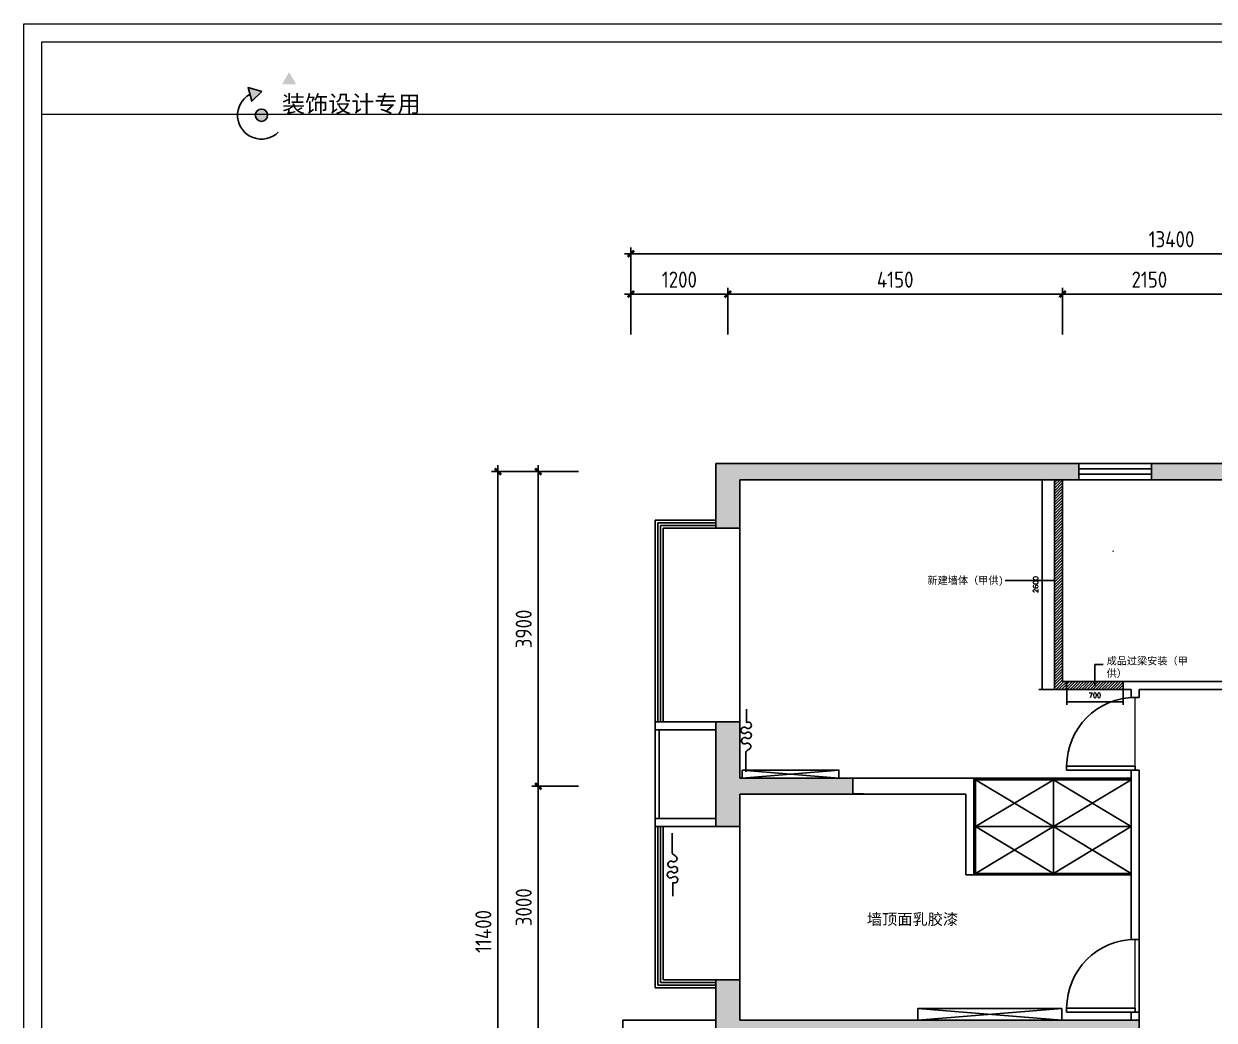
# Model space of a CAD drawing. Extents: x 643133 to 135659452, y -425133 to -387116.
# Drawn here: x 643133 to 657887, y -399467 to -387116 of the extents above; entities that cross this region are included whole.
import ezdxf

# ---------------------------------------------------------------- set-up
doc = ezdxf.new("R2010")
doc.units = 0
doc.header["$LTSCALE"] = 10
doc.header["$MEASUREMENT"] = 0
doc.linetypes.add('ACAD_ISO03W100', pattern=[30, 12, -18])
for name, color, linetype in [('30', 30, 'Continuous'), ('34', 34, 'Continuous'), ('38', 38, 'Continuous')]:
    doc.layers.add(name, color=color, linetype=linetype)
for name, color, linetype, lineweight in [('家具', 3, 'Continuous', 30), ('极细线', 250, 'Continuous', 9), ('窗线', 2, 'Continuous', 20)]:
    doc.layers.add(name, color=color, linetype=linetype, lineweight=lineweight)
doc.styles.add('ATT', font='')
doc.styles.get("Standard").update_dxf_attribs({"font": 'gbenor.shx', "bigfont": 'gbcbig.shx'})
doc.styles.add('STYLE1', font='')
doc.styles.add('外部标注', font='complex.shx')
doc.styles.get('ATT').set_extended_font_data('SimSun')
doc.styles.get('STYLE1').set_extended_font_data('SimSun')
doc.dimstyles.new('平面布局内部', dxfattribs={"dimtxt": 60, "dimasz": 20, "dimexe": 40, "dimexo": 0, "dimgap": 50, "dimtad": 1, "dimdec": 0, "dimzin": 0, "dimdsep": 46, "dimtxsty": '外部标注', "dimblk": 'ARCHTICK', "dimcen": 5, "dimclrt": 56, "dimadec": 0, "dimazin": 0, "dimtfac": 1, "dimtdec": 0, "dimtmove": 2, "dimatfit": 3, "dimldrblk": 'DOT', "dimfxl": 40, "dimtolj": 1, "dimtzin": 0, "dimarcsym": 0})

# ---------------------------------------------------------------- blocks, each defined once
blk = doc.blocks.new('_ArchTick')
at = {"color": 0, "linetype": 'ByBlock', "const_width": 0.4}
blk.add_lwpolyline([(-0.5, -0.5), (0.5, 0.5)], dxfattribs=at)
blk = doc.blocks.new('_Dot')
at = {"color": 0, "linetype": 'ByBlock', "lineweight": -2}
blk.add_line((-0.5, 0), (-1, 0), dxfattribs=at)
at = {"color": 0, "linetype": 'ByBlock', "const_width": 0.5}
blk.add_lwpolyline([(-0.25, 0, 1), (0.25, 0, 1)], format="xyb", close=True, dxfattribs=at)
blk = doc.blocks.new('*D315')
at = {"layer": '34', "color": 0, "lineweight": -2}
for p, q in [((655909, -392767), (655715, -392767)), ((655755, -395367), (655755, -392767)), ((655909, -395367), (655715, -395367))]:
    blk.add_line(p, q, dxfattribs=at)
at = {"layer": 'Defpoints', "color": 0}
for p in [(655755, -392767), (655909, -392767), (655909, -395367)]:
    blk.add_point(p, dxfattribs=at)
at = {"layer": '34', "color": 0, "lineweight": -2, "xscale": 20, "yscale": 20, "zscale": 20}
for p, rotation in [((655755, -392767), 90), ((655755, -395367), 270)]:
    blk.add_blockref('_ArchTick', p, dxfattribs=dict(at, rotation=rotation))
at = {"layer": '34', "color": 56, "insert": (655675, -394067), "char_height": 60, "attachment_point": 5, "rotation": 90, "style": '外部标注'}
blk.add_mtext('\\A1;2600', dxfattribs=at)
blk = doc.blocks.new('*D424')
at = {"layer": '34', "color": 0, "lineweight": -2}
for p, q in [((656059, -395367), (656059, -395559)), ((656759, -395367), (656759, -395559)), ((656059, -395519), (656759, -395519))]:
    blk.add_line(p, q, dxfattribs=at)
at = {"layer": 'Defpoints', "color": 0}
for p in [(656059, -395367), (656759, -395367), (656759, -395519)]:
    blk.add_point(p, dxfattribs=at)
at = {"layer": '34', "color": 0, "lineweight": -2, "xscale": 20, "yscale": 20, "zscale": 20, "rotation": 180}
blk.add_blockref('_ArchTick', (656059, -395519), dxfattribs=at)
at = {"layer": '34', "color": 0, "lineweight": -2, "xscale": 20, "yscale": 20, "zscale": 20}
blk.add_blockref('_ArchTick', (656759, -395519), dxfattribs=at)
at = {"layer": '34', "color": 56, "insert": (656409, -395439), "char_height": 60, "attachment_point": 5, "style": '外部标注'}
blk.add_mtext('\\A1;700', dxfattribs=at)

msp = doc.modelspace()

# ---------------------------------------------------------------- hatches: boundary and pattern name
at = {"layer": '34'}
h = msp.add_hatch(color=256, dxfattribs=at)
h.paths.add_polyline_path([(646154.8, -388249.5, 1.0000003), (646001.3, -388249.5, 1.0000003)])
h.paths.add_polyline_path([(645913.2, -387906.3), (645957.1, -388076.6), (646078.1, -387958), (646078.1, -387952.2)])
h.paths.add_polyline_path([(646421.1, -387714.1), (646333.3, -387866.5), (646509.1, -387866.4)])
for points in [[(656208.8, -392566.8), (656008.8, -392566.8), (651708.8, -392566.8), (651708.8, -393366.8), (652008.8, -393366.8), (652008.8, -392766.8), (656208.8, -392766.8)], [(658258.8, -392766.8), (658558.8, -392766.8), (658558.8, -392566.8), (658158.8, -392566.8), (657108.8, -392566.8), (657108.8, -392766.8), (658058.8, -392766.8), (658058.8, -395466.8), (658258.8, -395466.8)], [(653408.8, -396666.8), (653408.8, -396466.8), (652008.8, -396466.8), (652008.8, -395766.8), (651758.8, -395766.8), (651708.8, -395766.8), (651708.8, -397066.8), (651758.8, -397066.8), (652008.8, -397066.8), (652008.8, -396666.8)], [(656958.8, -399466.8), (652558.8, -399466.8), (652008.8, -399466.8), (652008.8, -398966.8), (651708.8, -398966.8), (651708.8, -399666.8), (656958.8, -399666.8)]]:
    msp.add_hatch(color=256, dxfattribs=at).paths.add_polyline_path(points)
h = msp.add_hatch(dxfattribs=at)
h.set_pattern_fill('ANSI31', color=256, scale=200, style=0)
h.paths.add_polyline_path([(655908.8, -395366.8), (656058.8, -395366.8), (656058.8, -395266.8), (656008.8, -395266.8), (656008.8, -392766.8), (655908.8, -392766.8)])
h.paths.add_polyline_path([(656758.8, -395366.8), (656758.8, -395266.8), (656058.8, -395266.8), (656058.8, -395366.8)])

# ---------------------------------------------------------------- linework, layer by layer
at = {"layer": '30'}
for p, q in [((650658.8, -390466.8), (650658.8, -389886.8)), ((664138.8, -389966.8), (650578.8, -389966.8)), ((650658.8, -390966.8), (650658.8, -390386.8)), ((651858.8, -390966.8), (651858.8, -390386.8)), ((651858.8, -390886.8), (651858.8, -390386.8)), ((656008.8, -390966.8), (656008.8, -390386.8)), ((656008.8, -390966.8), (656008.8, -390386.8)), ((650578.8, -390466.8), (651938.8, -390466.8)), ((651778.8, -390466.8), (656088.8, -390466.8)), ((655928.8, -390466.8), (658238.8, -390466.8)), ((649008.8, -392586.8), (649008.8, -404146.8)), ((649508.8, -396646.8), (649508.8, -392586.8)), ((651708.8, -392566.8), (651708.8, -393366.8)), ((656008.8, -392566.8), (651708.8, -392566.8)), ((656208.8, -392566.8), (656008.8, -392566.8)), ((656208.8, -392566.8), (656208.8, -392766.8)), ((658158.8, -392566.8), (657108.8, -392566.8)), ((657108.8, -392566.8), (657108.8, -392766.8)), ((649508.8, -392666.8), (648928.8, -392666.8)), ((650008.8, -392666.8), (649428.8, -392666.8)), ((656208.8, -392766.8), (652008.8, -392766.8)), ((652008.8, -392766.8), (652008.8, -393366.8)), ((655908.8, -392766.8), (655908.8, -395366.8)), ((656008.8, -392766.8), (656008.8, -395266.8)), ((658058.8, -392766.8), (657108.8, -392766.8)), ((652008.8, -393366.8), (651708.8, -393366.8)), ((656058.8, -395266.8), (656008.8, -395266.8)), ((656058.8, -395266.8), (656058.8, -395366.8)), ((656758.8, -395266.8), (656758.8, -395366.8)), ((658058.8, -395266.8), (656758.8, -395266.8)), ((656058.8, -395366.8), (655908.8, -395366.8)), ((656858.8, -395366.8), (656758.8, -395366.8)), ((656858.8, -395366.8), (656858.8, -395466.8)), ((656958.8, -395366.8), (656958.8, -395466.8)), ((658058.8, -395366.8), (656958.8, -395366.8)), ((656958.8, -395466.8), (656858.8, -395466.8)), ((650958.8, -395766.8), (651758.8, -395766.8)), ((650958.8, -395766.8), (650958.8, -395866.8)), ((651708.8, -395766.8), (651708.8, -397066.8)), ((651758.8, -395766.8), (652008.8, -395766.8)), ((652008.8, -395766.8), (652008.8, -396466.8)), ((650958.8, -395866.8), (651708.8, -395866.8)), ((656858.8, -396366.8), (656858.8, -398466.8)), ((656858.8, -396366.8), (656958.8, -396366.8)), ((656958.8, -396366.8), (656958.8, -398466.8)), ((650008.8, -396566.8), (649428.8, -396566.8)), ((650008.8, -396566.8), (649428.8, -396566.8)), ((649508.8, -399646.8), (649508.8, -396486.8)), ((652008.8, -396466.8), (654908.8, -396466.8)), ((653408.8, -396466.8), (653408.8, -396666.8)), ((654908.8, -396466.8), (654908.8, -396666.8)), ((654908.8, -396466.8), (656858.8, -396466.8)), ((652008.8, -396666.8), (652008.8, -397066.8)), ((652008.8, -396666.8), (654708.8, -396666.8)), ((652008.8, -396666.8), (654808.8, -396666.8)), ((654708.8, -396666.8), (654808.8, -396666.8)), ((654808.8, -396666.8), (654808.8, -397666.8)), ((654908.8, -396666.8), (654908.8, -397666.8)), ((651708.8, -396966.8), (650958.8, -396966.8)), ((650958.8, -397066.8), (650958.8, -396966.8)), ((651758.8, -397066.8), (650958.8, -397066.8)), ((651758.8, -397066.8), (652008.8, -397066.8)), ((654908.8, -397666.8), (654808.8, -397666.8)), ((654928.8, -397666.8), (656858.8, -397666.8)), ((656858.8, -398466.8), (656958.8, -398466.8)), ((651708.8, -398966.8), (651708.8, -399666.8)), ((651708.8, -398966.8), (652008.8, -398966.8)), ((652008.8, -398966.8), (652008.8, -399466.8)), ((656858.8, -399366.8), (656858.8, -399466.8)), ((656958.8, -399366.8), (656958.8, -399666.8)), ((652008.8, -399466.8), (652558.8, -399466.8)), ((652558.8, -399466.8), (656958.8, -399466.8))]:
    msp.add_line(p, q, dxfattribs=at)
at = {"layer": '34'}
for p, q in [((657108.8, -392633.5), (656208.8, -392633.5)), ((657108.8, -392700.1), (656208.8, -392700.1)), ((651708.8, -393300.1), (650992.1, -393300.1)), ((650992.1, -393300.1), (650992.1, -395766.8)), ((651708.8, -393333.5), (651025.5, -393333.5)), ((651025.5, -393333.5), (651025.5, -395766.8)), ((652008.8, -393366.8), (652008.8, -395766.8)), ((656633.8, -393650.8), (656633.8, -393658.8)), ((656058.8, -395266.8), (656758.8, -395266.8)), ((656758.8, -395366.8), (656058.8, -395366.8)), ((656908.8, -396316.8), (656058.8, -396316.8)), ((656058.8, -396316.8), (656058.8, -396366.8)), ((656908.8, -396366.8), (656058.8, -396366.8)), ((656908.8, -396366.8), (656908.8, -396316.8)), ((656958.8, -398366.8), (656958.8, -399466.8)), ((656908.8, -399316.8), (656058.8, -399316.8)), ((656058.8, -399316.8), (656058.8, -399366.8)), ((656908.8, -399366.8), (656058.8, -399366.8)), ((656858.8, -399366.8), (656958.8, -399366.8)), ((656908.8, -399366.8), (656908.8, -399316.8))]:
    msp.add_line(p, q, dxfattribs=at)
at = {"layer": '34', "color": 251}
for p, q in [((652036.8, -396366.8), (653236.8, -396466.8)), ((653236.8, -396366.8), (652036.8, -396466.8)), ((655998.3, -399323.3), (654214.5, -399466.8)), ((654214.5, -399323.3), (655998.3, -399466.8))]:
    msp.add_line(p, q, dxfattribs=at)
at = {"layer": '34'}
msp.add_lwpolyline([(646082.7, -387953.5), (645913.2, -387906.3), (645957.1, -388076.6)], close=True, dxfattribs=at)
for points in [[(652081.3, -396388.7), (652081.3, -396160.1, -0.3193219), (652116.1, -396111.2, 1.0604581), (652085.8, -396038.1, -1.7092371), (652090, -395969, 1.9463262), (652086.9, -395905.3, -2.0696578), (652086.9, -395842.6, 1.9119515), (652091.1, -395776.8), (652091.1, -395674.4), (652091.1, -395609.6)], [(651167.9, -397149.1), (651167.9, -397377.7, 0.3193219), (651202.8, -397426.6, -1.0604581), (651172.5, -397499.7, 1.7092371), (651176.6, -397568.9, -1.9463262), (651173.5, -397632.5, 2.0696578), (651173.5, -397695.3, -1.9119515), (651177.7, -397761), (651177.7, -397863.4), (651177.7, -397928.2)]]:
    msp.add_lwpolyline(points, format="xyb", dxfattribs=at)
at = {"layer": '34', "color": 1}
for points in [[(652036.8, -396466.8), (653236.8, -396466.8), (653236.8, -396366.8), (652036.8, -396366.8)], [(655998.3, -399466.8), (654214.5, -399466.8), (654214.5, -399323.3), (655998.3, -399323.3)]]:
    msp.add_lwpolyline(points, close=True, dxfattribs=at)
at = {"layer": '34'}
msp.add_circle((646078.1, -388249.5), 76.7, dxfattribs=at)
msp.add_arc((646078.1, -388249.5), 295.9, 118.92838, 314.96748, dxfattribs=at)
at = {"layer": '38', "lineweight": 13}
for p, q in [((643132.8, -387115.9), (674021.2, -387115.9)), ((643132.8, -408958.3), (643132.8, -387115.9))]:
    msp.add_line(p, q, dxfattribs=at)
at = {"layer": '38', "lineweight": 5}
for p, q in [((643355, -387338.1), (673798.9, -387338.1)), ((643355, -408736.1), (643355, -387338.1)), ((643355, -388237.8), (646076.2, -388237.8)), ((646076.2, -388237.8), (670626.1, -388237.8))]:
    msp.add_line(p, q, dxfattribs=at)
at = {"layer": '38'}
for p, q in [((657108.8, -392566.8), (656208.8, -392566.8)), ((657108.8, -392766.8), (656208.8, -392766.8)), ((651708.8, -393266.8), (650958.8, -393266.8)), ((650958.8, -393266.8), (650958.8, -395766.8)), ((651708.8, -393366.8), (651058.8, -393366.8)), ((651058.8, -393366.8), (651058.8, -395766.8)), ((650958.8, -395866.8), (650958.8, -396966.8)), ((651008.8, -395866.8), (651008.8, -396966.8)), ((650958.8, -397066.8), (650958.8, -399066.8)), ((650992.1, -397066.8), (650992.1, -399033.5)), ((651025.5, -397066.8), (651025.5, -399000.1)), ((651058.8, -397066.8), (651058.8, -398966.8)), ((652008.8, -397066.8), (652008.8, -398966.8)), ((650958.8, -399066.8), (651708.8, -399066.8)), ((650992.1, -399033.5), (651708.8, -399033.5)), ((651025.5, -399000.1), (651708.8, -399000.1)), ((651058.8, -398966.8), (651708.8, -398966.8)), ((650558.8, -403466.8), (650558.8, -399466.8)), ((651708.8, -399466.8), (650558.8, -399466.8))]:
    msp.add_line(p, q, dxfattribs=at)
at = {"layer": '38', "linetype": 'ACAD_ISO03W100', "ltscale": 20}
for p, q in [((654928.8, -396466.8), (654928.8, -397666.8)), ((654928.8, -396486.8), (656858.8, -396486.8)), ((655893.8, -397066.8), (654928.8, -396486.8)), ((654928.8, -397066.8), (655893.8, -396486.8)), ((655893.8, -397066.8), (655893.8, -396486.8)), ((655893.8, -396486.8), (656858.8, -397066.8)), ((656858.8, -396486.8), (655893.8, -397066.8)), ((654928.8, -397066.8), (656858.8, -397066.8)), ((655893.8, -397646.8), (654928.8, -397066.8)), ((654928.8, -397646.8), (655893.8, -397066.8)), ((655893.8, -397646.8), (655893.8, -397066.8)), ((655893.8, -397066.8), (656858.8, -397646.8)), ((656858.8, -397066.8), (655893.8, -397646.8)), ((654928.8, -397646.8), (656858.8, -397646.8))]:
    msp.add_line(p, q, dxfattribs=at)
at = {"layer": '38'}
for centre in [(656908.8, -396316.8), (656908.8, -399316.8)]:
    msp.add_arc(centre, 850, 90, 180, dxfattribs=at)
at = {"layer": '家具'}
for p, q in [((653542.1, -396666.8), (653402.1, -396666.8)), ((654928.8, -397666.8), (654908.8, -397666.8))]:
    msp.add_line(p, q, dxfattribs=at)
at = {"layer": '极细线'}
for p, q in [((656908.8, -396316.8), (656908.8, -395466.8)), ((656908.8, -399316.8), (656908.8, -398466.8))]:
    msp.add_line(p, q, dxfattribs=at)
at = {"layer": '窗线'}
msp.add_line((654308.8, -396666.8), (652908.8, -396666.8), dxfattribs=at)

# ---------------------------------------------------------------- block references
at = {"layer": '30', "xscale": 80, "yscale": 80, "zscale": 80}
for p, rotation in [((650658.8, -389966.8), 180), ((650658.8, -390466.8), 180), ((651858.8, -390466.8), 180), ((656008.8, -390466.8), 180), ((649008.8, -392666.8), 90), ((649508.8, -392666.8), 90), ((649508.8, -396566.8), 90), ((649508.8, -396566.8), 270)]:
    msp.add_blockref('_ArchTick', p, dxfattribs=dict(at, rotation=rotation))
for p in [(651858.8, -390466.8), (656008.8, -390466.8)]:
    msp.add_blockref('_ArchTick', p, dxfattribs=at)

# ---------------------------------------------------------------- texts
at = {"layer": '30', "char_height": 200, "attachment_point": 5}
for s, insert in [('13400', (657358.8, -389786.8)), ('1200', (651258.8, -390286.8)), ('4150', (653933.8, -390286.8)), ('2150', (657083.8, -390286.8))]:
    msp.add_mtext(s, dxfattribs=dict(at, insert=insert))
at = {"layer": '30', "char_height": 200, "attachment_point": 5, "rotation": 90}
for s, insert in [('3900', (649328.8, -394616.8)), ('3000', (649328.8, -398066.8)), ('11400', (648828.8, -398366.8))]:
    msp.add_mtext(s, dxfattribs=dict(at, insert=insert))
at = {"layer": '34', "style": 'STYLE1'}
msp.add_text('装饰设计专用', height=209.78, dxfattribs=at).set_placement((646333.4, -388213.9))
at = {"layer": '34', "linetype": 'ByBlock', "lineweight": -3, "attachment_point": 1, "style": 'ATT'}
for s, insert, char_height, width in [('新建墙体（甲供)', (654333.6, -393968.8), 92.16, 1018.316), ('成品过梁安装（甲供）', (656554.3, -394967.3), 92.16, 1018.316), ('墙顶面乳胶漆', (653582, -398146.3), 138.24, 1174.769)]:
    msp.add_mtext(s, dxfattribs=dict(at, insert=insert, char_height=char_height, width=width))

# ---------------------------------------------------------------- dimensions: what is measured, and where the dimension line sits
at = {"layer": '34'}
dim = msp.add_linear_dim(base=(655754.6, -392766.8), p1=(655908.8, -395366.8), p2=(655908.8, -392766.8), angle=90, dimstyle='平面布局内部', dxfattribs=at)
dim.commit()
dim.dimension.update_dxf_attribs({"geometry": '*D315', "text_midpoint": (655674.6, -394066.8)})
dim = msp.add_linear_dim(base=(656758.8, -395519.4), p1=(656058.8, -395366.8), p2=(656758.8, -395366.8), dimstyle='平面布局内部', dxfattribs=at)
dim.commit()
dim.dimension.update_dxf_attribs({"geometry": '*D424', "text_midpoint": (656408.8, -395439.4)})

# ---------------------------------------------------------------- leaders
for points in [[(655909.1, -394016.8), (655297.5, -394016.8)], [(656409.5, -395316.5), (656409.5, -395057.1), (656510.8, -395057.1)]]:
    msp.add_leader(points, dimstyle='平面布局内部', override={"dimgap": 50, "dimtad": 0}, dxfattribs=at)

doc.saveas('drawing.dxf')
